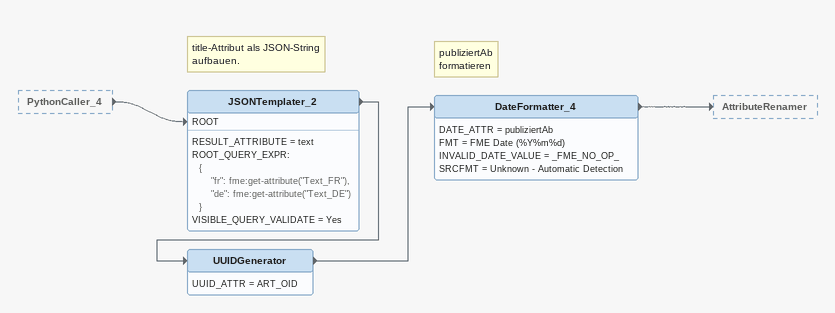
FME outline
PythonCaller_4 [outside]
    -> JSONTemplater_2 [ROOT]
Note: title-Attribut als JSON-String / aufbauen.
JSONTemplater_2
    RESULT_ATTRIBUTE = text
    ROOT_QUERY_EXPR:
      {
          "fr": fme:get-attribute("Text_FR"),
          "de": fme:get-attribute("Text_DE")
      }
    VISIBLE_QUERY_VALIDATE = Yes
    -> UUIDGenerator
UUIDGenerator
    UUID_ATTR = ART_OID
    -> DateFormatter_4
Note: publiziertAb / formatieren
DateFormatter_4
    DATE_ATTR = publiziertAb
    FMT = FME Date (%Y%m%d)
    INVALID_DATE_VALUE = _FME_NO_OP_
    SRCFMT = Unknown - Automatic Detection
    -> AttributeRenamer
